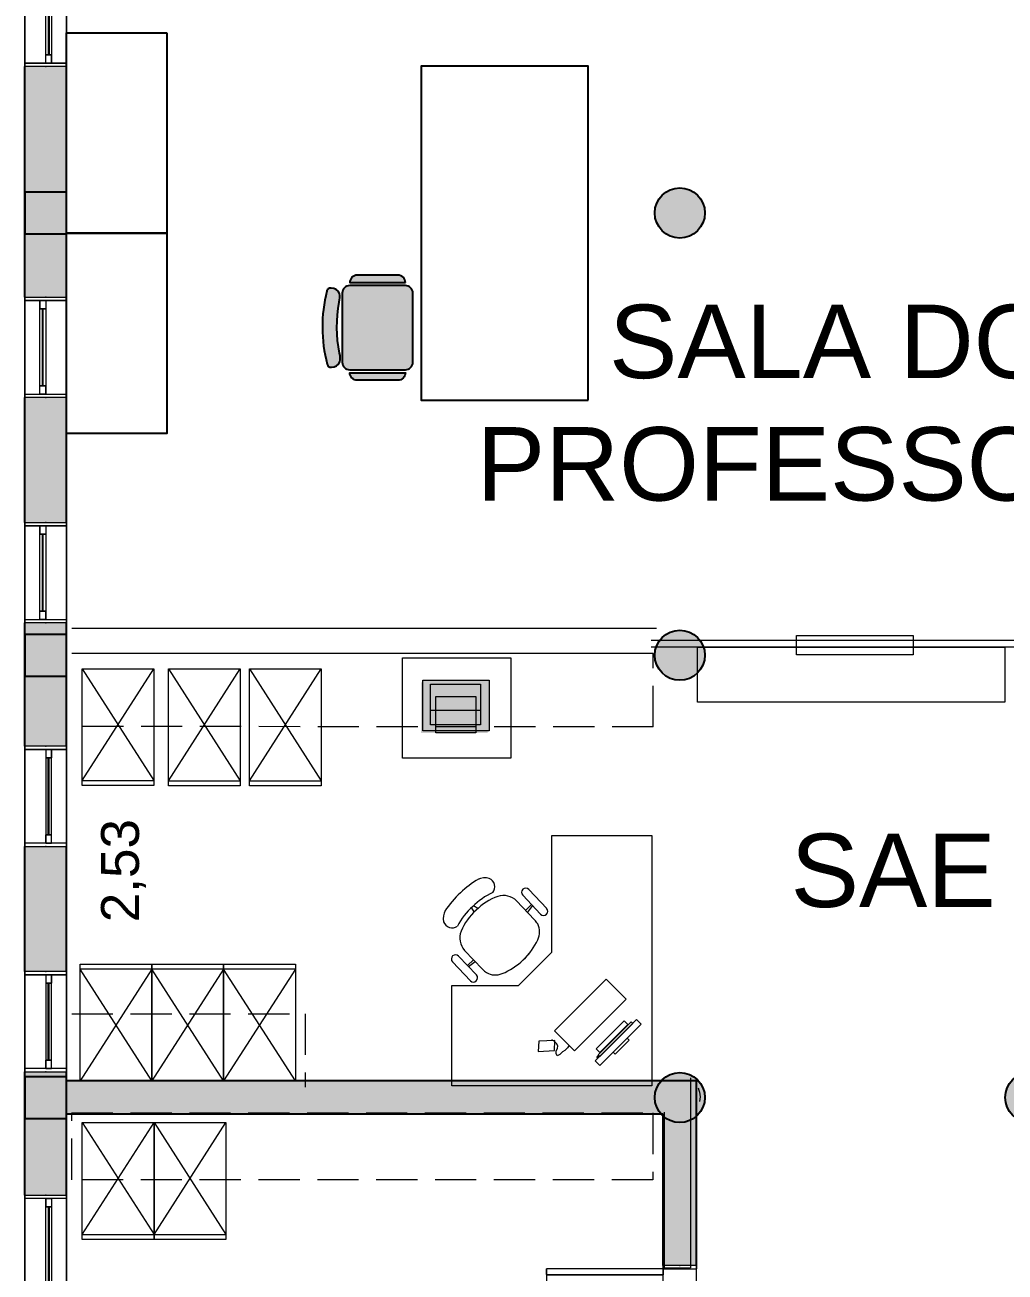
# Model space of a CAD drawing. Header units: metres. Extents: x 512 to 829, y -209 to 245.
# Drawn here: x 650.01 to 655.89, y -100.32 to -92.85 of the extents above; entities that cross this region are included whole.
import ezdxf

# ---------------------------------------------------------------- set-up
doc = ezdxf.new("R2010")
doc.units = ezdxf.units.M
doc.header["$LTSCALE"] = 0.508
doc.set_wipeout_variables(frame=1)
doc.header["$PDSIZE"] = -2
doc.linetypes.add('STYLE_13', pattern=[0.694425, 0.48607, -0.208355])
doc.layers.get('0').update_dxf_attribs({"lineweight": 15})
for name, color, linetype, lineweight in [('ALV', 4, 'Continuous', 15), ('AMB-NOVOS', 10, 'Continuous', 15), ('CARIMBO', 7, 'Continuous', 15), ('CONTORNO', 7, 'Continuous', 15), ('COTAS', 2, 'Continuous', 15), ('MOBILIA', 7, 'Continuous', 5), ('MOBILIARIO', 252, 'Continuous', 18), ('None', 7, 'Continuous', 5), ('NãoImprimir', 7, 'Continuous', 5), ('Peitoris', 2, 'Continuous', 5), ('ROTADEF', 253, 'Continuous', 15), ('Telhado-Princ', 7, 'Continuous', 5), ('Window-Main', 7, 'Continuous', 0)]:
    doc.layers.add(name, color=color, linetype=linetype, lineweight=lineweight)
doc.layers.add('MB-ARQ-MOBILIÁRIO 02', color=2, linetype='Continuous')
doc.layers.add('MB-ARQ-MOBILIÁRIO-CADEIRAS', color=7, linetype='Continuous')
doc.layers.add('MB-ARQ-MOBILIÁRIO-BP BRANCO', color=7, linetype='Continuous', true_color=0xebece5)
doc.layers.add('MB-ARQ-MOBILIÁRIO-CADEIRAS-04', color=7, linetype='Continuous', true_color=0x2c2c2c)
doc.styles.add('Arial', font='arial.ttf')

# ---------------------------------------------------------------- blocks, each defined once
blk = doc.blocks.new('Grupo-5757')
at = {"layer": 'None', "color": 7, "linetype": 'Continuous', "lineweight": 5}
for p, q in [((-0.37, 0.1), (-0.37, -0.1)), ((0.37, 0.1), (0.37, -0.1))]:
    blk.add_line(p, q, dxfattribs=at)
blk = doc.blocks.new('Grupo-5758')
at = {"color": 7, "linetype": 'Continuous', "lineweight": 5}
for points in [[(-0.37, 0.1), (-0.35, 0.1), (-0.35, -0.1), (-0.37, -0.1)], [(0.35, 0.1), (0.37, 0.1), (0.37, -0.1), (0.35, -0.1)]]:
    blk.add_wipeout(points, dxfattribs=at).dxf.layer = 'None'
at = {"layer": 'None', "color": 7, "linetype": 'Continuous', "lineweight": 5}
for points in [[(-0.37, 0.1), (-0.35, 0.1), (-0.35, -0.1), (-0.37, -0.1)], [(0.35, 0.1), (0.37, 0.1), (0.37, -0.1), (0.35, -0.1)]]:
    blk.add_lwpolyline(points, close=True, dxfattribs=at)
blk = doc.blocks.new('Grupo-5759')
at = {"layer": 'None', "color": 7}
blk.add_blockref('Grupo-5757', (0, 0), dxfattribs=at)
blk.add_blockref('Grupo-5758', (0, 0), dxfattribs=at)
at = {"layer": 'None', "color": 7, "linetype": 'Continuous', "lineweight": 5}
for p, q in [((-0.37, 0.1), (-0.35, 0.1)), ((-0.35, 0.1), (-0.35, -0.1)), ((0.37, 0.1), (0.35, 0.1)), ((0.35, 0.1), (0.35, -0.1)), ((-0.37, -0.1), (-0.35, -0.1)), ((0.37, -0.1), (0.35, -0.1))]:
    blk.add_line(p, q, dxfattribs=at)
blk = doc.blocks.new('Grupo-5760')
at = {"layer": 'None', "color": 7, "linetype": 'Continuous', "lineweight": 5}
blk.add_arc((-0.35, 0.1), 0.7, 0, 90, dxfattribs=at)
blk = doc.blocks.new('Grupo-5761')
at = {"color": 7, "linetype": 'Continuous', "lineweight": 5}
blk.add_wipeout([(-0.35, 0.1), (-0.35, 0.8), (-0.315, 0.8), (-0.315, 0.1)], dxfattribs=at).dxf.layer = 'None'
at = {"layer": 'None', "color": 7, "linetype": 'Continuous', "lineweight": 5}
blk.add_lwpolyline([(-0.35, 0.1), (-0.35, 0.8), (-0.315, 0.8), (-0.315, 0.1)], close=True, dxfattribs=at)
blk = doc.blocks.new('Grupo-5762')
at = {"layer": 'None', "color": 7}
blk.add_blockref('Grupo-5761', (0, 0), dxfattribs=at)
at = {"layer": 'None', "color": 7, "linetype": 'Continuous', "lineweight": 5}
for p, q in [((-0.35, 0.1), (-0.35, 0.8)), ((-0.35, 0.8), (-0.315, 0.8)), ((-0.315, 0.1), (-0.315, 0.8)), ((-0.35, 0.1), (-0.315, 0.1))]:
    blk.add_line(p, q, dxfattribs=at)
blk = doc.blocks.new('Grupo-5763')
at = {"layer": 'Peitoris', "color": 7}
blk.add_blockref('Grupo-5762', (0, 0), dxfattribs=at)
blk = doc.blocks.new('Grupo-5764')
at = {"layer": 'None', "color": 7, "linetype": 'Continuous', "lineweight": 5}
for p, q in [((0.37, 0.1), (-0.37, 0.1)), ((0.37, -0.1), (-0.37, -0.1))]:
    blk.add_line(p, q, dxfattribs=at)
blk = doc.blocks.new('Door (2D)-214')
at = {"layer": 'None', "color": 7}
blk.add_blockref('Grupo-5759', (0, 0), dxfattribs=at)
at = {"layer": 'NãoImprimir', "color": 7, "linetype": 'Continuous', "lineweight": 5}
for p in [(-0.37, 0), (0.37, 0)]:
    blk.add_point(p, dxfattribs=at)
at = {"layer": 'Peitoris', "color": 7}
blk.add_blockref('Grupo-5760', (0, 0), dxfattribs=at)
at = {"layer": 'None', "color": 7}
blk.add_blockref('Grupo-5763', (0, 0), dxfattribs=at)
at = {"layer": 'Telhado-Princ', "color": 7}
blk.add_blockref('Grupo-5764', (0, 0), dxfattribs=at)
blk = doc.blocks.new('Grupo-5773')
at = {"layer": 'None', "color": 7, "linetype": 'Continuous', "lineweight": 5}
for points in [[(-0.3, 0.125), (-0.28095, 0.125), (-0.28095, -0.125), (-0.3, -0.125)], [(0.28095, 0.125), (0.3, 0.125), (0.3, -0.125), (0.28095, -0.125)]]:
    blk.add_lwpolyline(points, close=True, dxfattribs=at)
blk = doc.blocks.new('Grupo-5774')
at = {"layer": 'None', "color": 7, "linetype": 'Continuous', "lineweight": 5}
for p, q in [((-0.3, 0.125), (-0.28095, 0.125)), ((-0.28095, 0.125), (-0.28095, -0.125)), ((0.3, 0.125), (0.28095, 0.125)), ((0.28095, 0.125), (0.28095, -0.125)), ((-0.3, -0.125), (-0.28095, -0.125)), ((0.3, -0.125), (0.28095, -0.125))]:
    blk.add_line(p, q, dxfattribs=at)
at = {"layer": 'None', "color": 7}
blk.add_blockref('Grupo-5773', (0, 0), dxfattribs=at)
blk = doc.blocks.new('Grupo-5775')
at = {"layer": 'None', "color": 7, "linetype": 'Continuous', "lineweight": 5}
for p, q in [((-0.28095, 0.034925), (-0.28095, 0)), ((0.28095, 0.034925), (0.28095, 0))]:
    blk.add_line(p, q, dxfattribs=at)
blk = doc.blocks.new('Grupo-5776')
at = {"layer": 'None', "color": 7, "linetype": 'Continuous', "lineweight": 5}
for points in [[(-0.28095, 0.034925), (-0.23015, 0.034925), (-0.23015, 0), (-0.28095, 0)], [(0.23015, 0.034925), (0.28095, 0.034925), (0.28095, 0), (0.23015, 0)]]:
    blk.add_lwpolyline(points, close=True, dxfattribs=at)
blk = doc.blocks.new('Grupo-5777')
at = {"layer": 'None', "color": 7, "linetype": 'Continuous', "lineweight": 5}
for p, q in [((-0.28095, 0.034925), (-0.23015, 0.034925)), ((-0.28095, 0), (-0.23015, 0)), ((-0.23015, 0.034925), (-0.23015, 0)), ((0.28095, 0.034925), (0.23015, 0.034925)), ((0.23015, 0.034925), (0.23015, 0)), ((0.28095, 0), (0.23015, 0))]:
    blk.add_line(p, q, dxfattribs=at)
blk.add_lwpolyline([(-0.23015, 0.034925), (0.23015, 0.034925), (0.23015, 0), (-0.23015, 0)], close=True, dxfattribs=at)
at = {"layer": 'None', "color": 7}
for name in ['Grupo-5775', 'Grupo-5776']:
    blk.add_blockref(name, (0, 0), dxfattribs=at)
blk = doc.blocks.new('Grupo-5779')
at = {"layer": 'None', "color": 7, "linetype": 'Continuous', "lineweight": 25}
for p, q in [((-0.2301, 0.0181), (0.2301, 0.0181)), ((-0.2301, 0.0168), (0.2301, 0.0168))]:
    blk.add_line(p, q, dxfattribs=at)
blk = doc.blocks.new('Grupo-5780')
at = {"layer": 'None', "color": 7, "linetype": 'Continuous', "lineweight": 20}
for p, q in [((0.3, 0.125), (-0.3, 0.125)), ((0.3, -0.125), (-0.3, -0.125))]:
    blk.add_line(p, q, dxfattribs=at)
blk = doc.blocks.new('Window (2D)-472')
at = {"color": 7, "linetype": 'Continuous', "lineweight": 5}
blk.add_wipeout([(-0.3, 0.125), (0.3, 0.125), (0.3, -0.125), (-0.3, -0.125)], dxfattribs=at).dxf.layer = 'None'
at = {"layer": 'None', "color": 7, "linetype": 'Continuous', "lineweight": 5}
for p, q in [((-0.3, 0.125), (0.3, 0.125)), ((-0.3, -0.125), (0.3, -0.125))]:
    blk.add_line(p, q, dxfattribs=at)
at = {"layer": 'NãoImprimir', "linetype": 'Continuous'}
for p in [(-0.3, 0), (0.3, 0)]:
    blk.add_point(p, dxfattribs=at)
at = {"layer": 'None', "color": 7}
blk.add_blockref('Grupo-5774', (0, 0), dxfattribs=at)
at = {"layer": 'Peitoris'}
for name in ['Grupo-5777', 'Grupo-5779']:
    blk.add_blockref(name, (0, 0), dxfattribs=at)
at = {"layer": 'Telhado-Princ'}
blk.add_blockref('Grupo-5780', (0, 0), dxfattribs=at)
blk = doc.blocks.new('Grupo-5797')
at = {"layer": 'None', "color": 7, "linetype": 'Continuous', "lineweight": 5}
for points in [[(-0.3, 0.125), (-0.28095, 0.125), (-0.28095, -0.125), (-0.3, -0.125)], [(0.28095, 0.125), (0.3, 0.125), (0.3, -0.125), (0.28095, -0.125)]]:
    blk.add_lwpolyline(points, close=True, dxfattribs=at)
blk = doc.blocks.new('Grupo-5798')
at = {"layer": 'None', "color": 7, "linetype": 'Continuous', "lineweight": 5}
for p, q in [((-0.3, 0.125), (-0.28095, 0.125)), ((-0.28095, 0.125), (-0.28095, -0.125)), ((0.3, 0.125), (0.28095, 0.125)), ((0.28095, 0.125), (0.28095, -0.125)), ((-0.3, -0.125), (-0.28095, -0.125)), ((0.3, -0.125), (0.28095, -0.125))]:
    blk.add_line(p, q, dxfattribs=at)
at = {"layer": 'None', "color": 7}
blk.add_blockref('Grupo-5797', (0, 0), dxfattribs=at)
blk = doc.blocks.new('Grupo-5799')
at = {"layer": 'None', "color": 7, "linetype": 'Continuous', "lineweight": 5}
for p, q in [((-0.28095, 0.034925), (-0.28095, 0)), ((0.28095, 0.034925), (0.28095, 0))]:
    blk.add_line(p, q, dxfattribs=at)
blk = doc.blocks.new('Grupo-5800')
at = {"layer": 'None', "color": 7, "linetype": 'Continuous', "lineweight": 5}
for points in [[(-0.28095, 0.034925), (-0.23015, 0.034925), (-0.23015, 0), (-0.28095, 0)], [(0.23015, 0.034925), (0.28095, 0.034925), (0.28095, 0), (0.23015, 0)]]:
    blk.add_lwpolyline(points, close=True, dxfattribs=at)
blk = doc.blocks.new('Grupo-5801')
at = {"layer": 'None', "color": 7, "linetype": 'Continuous', "lineweight": 5}
for p, q in [((-0.28095, 0.034925), (-0.23015, 0.034925)), ((-0.28095, 0), (-0.23015, 0)), ((-0.23015, 0.034925), (-0.23015, 0)), ((0.28095, 0.034925), (0.23015, 0.034925)), ((0.23015, 0.034925), (0.23015, 0)), ((0.28095, 0), (0.23015, 0))]:
    blk.add_line(p, q, dxfattribs=at)
blk.add_lwpolyline([(-0.23015, 0.034925), (0.23015, 0.034925), (0.23015, 0), (-0.23015, 0)], close=True, dxfattribs=at)
at = {"layer": 'None', "color": 7}
for name in ['Grupo-5799', 'Grupo-5800']:
    blk.add_blockref(name, (0, 0), dxfattribs=at)
blk = doc.blocks.new('Grupo-5803')
at = {"layer": 'None', "color": 7, "linetype": 'Continuous', "lineweight": 25}
for p, q in [((-0.2301, 0.0181), (0.2301, 0.0181)), ((-0.2301, 0.0168), (0.2301, 0.0168))]:
    blk.add_line(p, q, dxfattribs=at)
blk = doc.blocks.new('Grupo-5804')
at = {"layer": 'None', "color": 7, "linetype": 'Continuous', "lineweight": 20}
for p, q in [((0.3, 0.125), (-0.3, 0.125)), ((0.3, -0.125), (-0.3, -0.125))]:
    blk.add_line(p, q, dxfattribs=at)
blk = doc.blocks.new('Window (2D)-475')
at = {"color": 7, "linetype": 'Continuous', "lineweight": 5}
blk.add_wipeout([(-0.3, 0.125), (0.3, 0.125), (0.3, -0.125), (-0.3, -0.125)], dxfattribs=at).dxf.layer = 'None'
at = {"layer": 'None', "color": 7, "linetype": 'Continuous', "lineweight": 5}
for p, q in [((-0.3, 0.125), (0.3, 0.125)), ((-0.3, -0.125), (0.3, -0.125))]:
    blk.add_line(p, q, dxfattribs=at)
at = {"layer": 'NãoImprimir', "linetype": 'Continuous'}
for p in [(-0.3, 0), (0.3, 0)]:
    blk.add_point(p, dxfattribs=at)
at = {"layer": 'None', "color": 7}
blk.add_blockref('Grupo-5798', (0, 0), dxfattribs=at)
at = {"layer": 'Peitoris'}
for name in ['Grupo-5801', 'Grupo-5803']:
    blk.add_blockref(name, (0, 0), dxfattribs=at)
at = {"layer": 'Telhado-Princ'}
blk.add_blockref('Grupo-5804', (0, 0), dxfattribs=at)
blk = doc.blocks.new('Grupo-5805')
at = {"layer": 'None', "color": 7, "linetype": 'Continuous', "lineweight": 5}
for points in [[(-0.3, 0.125), (-0.28095, 0.125), (-0.28095, -0.125), (-0.3, -0.125)], [(0.28095, 0.125), (0.3, 0.125), (0.3, -0.125), (0.28095, -0.125)]]:
    blk.add_lwpolyline(points, close=True, dxfattribs=at)
blk = doc.blocks.new('Grupo-5806')
at = {"layer": 'None', "color": 7, "linetype": 'Continuous', "lineweight": 5}
for p, q in [((-0.3, 0.125), (-0.28095, 0.125)), ((-0.28095, 0.125), (-0.28095, -0.125)), ((0.3, 0.125), (0.28095, 0.125)), ((0.28095, 0.125), (0.28095, -0.125)), ((-0.3, -0.125), (-0.28095, -0.125)), ((0.3, -0.125), (0.28095, -0.125))]:
    blk.add_line(p, q, dxfattribs=at)
at = {"layer": 'None', "color": 7}
blk.add_blockref('Grupo-5805', (0, 0), dxfattribs=at)
blk = doc.blocks.new('Grupo-5807')
at = {"layer": 'None', "color": 7, "linetype": 'Continuous', "lineweight": 5}
for p, q in [((-0.28095, 0.034925), (-0.28095, 0)), ((0.28095, 0.034925), (0.28095, 0))]:
    blk.add_line(p, q, dxfattribs=at)
blk = doc.blocks.new('Grupo-5808')
at = {"layer": 'None', "color": 7, "linetype": 'Continuous', "lineweight": 5}
for points in [[(-0.28095, 0.034925), (-0.23015, 0.034925), (-0.23015, 0), (-0.28095, 0)], [(0.23015, 0.034925), (0.28095, 0.034925), (0.28095, 0), (0.23015, 0)]]:
    blk.add_lwpolyline(points, close=True, dxfattribs=at)
blk = doc.blocks.new('Grupo-5809')
at = {"layer": 'None', "color": 7, "linetype": 'Continuous', "lineweight": 5}
for p, q in [((-0.28095, 0.034925), (-0.23015, 0.034925)), ((-0.28095, 0), (-0.23015, 0)), ((-0.23015, 0.034925), (-0.23015, 0)), ((0.28095, 0.034925), (0.23015, 0.034925)), ((0.23015, 0.034925), (0.23015, 0)), ((0.28095, 0), (0.23015, 0))]:
    blk.add_line(p, q, dxfattribs=at)
blk.add_lwpolyline([(-0.23015, 0.034925), (0.23015, 0.034925), (0.23015, 0), (-0.23015, 0)], close=True, dxfattribs=at)
at = {"layer": 'None', "color": 7}
for name in ['Grupo-5807', 'Grupo-5808']:
    blk.add_blockref(name, (0, 0), dxfattribs=at)
blk = doc.blocks.new('Grupo-5811')
at = {"layer": 'None', "color": 7, "linetype": 'Continuous', "lineweight": 25}
for p, q in [((-0.2301, 0.0181), (0.2301, 0.0181)), ((-0.2301, 0.0168), (0.2301, 0.0168))]:
    blk.add_line(p, q, dxfattribs=at)
blk = doc.blocks.new('Grupo-5812')
at = {"layer": 'None', "color": 7, "linetype": 'Continuous', "lineweight": 20}
for p, q in [((0.3, 0.125), (-0.3, 0.125)), ((0.3, -0.125), (-0.3, -0.125))]:
    blk.add_line(p, q, dxfattribs=at)
blk = doc.blocks.new('Window (2D)-476')
at = {"color": 7, "linetype": 'Continuous', "lineweight": 5}
blk.add_wipeout([(-0.3, 0.125), (0.3, 0.125), (0.3, -0.125), (-0.3, -0.125)], dxfattribs=at).dxf.layer = 'None'
at = {"layer": 'None', "color": 7, "linetype": 'Continuous', "lineweight": 5}
for p, q in [((-0.3, 0.125), (0.3, 0.125)), ((-0.3, -0.125), (0.3, -0.125))]:
    blk.add_line(p, q, dxfattribs=at)
at = {"layer": 'NãoImprimir', "linetype": 'Continuous'}
for p in [(-0.3, 0), (0.3, 0)]:
    blk.add_point(p, dxfattribs=at)
at = {"layer": 'None', "color": 7}
blk.add_blockref('Grupo-5806', (0, 0), dxfattribs=at)
at = {"layer": 'Peitoris'}
for name in ['Grupo-5809', 'Grupo-5811']:
    blk.add_blockref(name, (0, 0), dxfattribs=at)
at = {"layer": 'Telhado-Princ'}
blk.add_blockref('Grupo-5812', (0, 0), dxfattribs=at)
blk = doc.blocks.new('Grupo-5813')
at = {"layer": 'None', "color": 7, "linetype": 'Continuous', "lineweight": 5}
for points in [[(-0.3, 0.125), (-0.28095, 0.125), (-0.28095, -0.125), (-0.3, -0.125)], [(0.28095, 0.125), (0.3, 0.125), (0.3, -0.125), (0.28095, -0.125)]]:
    blk.add_lwpolyline(points, close=True, dxfattribs=at)
blk = doc.blocks.new('Grupo-5814')
at = {"layer": 'None', "color": 7, "linetype": 'Continuous', "lineweight": 5}
for p, q in [((-0.3, 0.125), (-0.28095, 0.125)), ((-0.28095, 0.125), (-0.28095, -0.125)), ((0.3, 0.125), (0.28095, 0.125)), ((0.28095, 0.125), (0.28095, -0.125)), ((-0.3, -0.125), (-0.28095, -0.125)), ((0.3, -0.125), (0.28095, -0.125))]:
    blk.add_line(p, q, dxfattribs=at)
at = {"layer": 'None', "color": 7}
blk.add_blockref('Grupo-5813', (0, 0), dxfattribs=at)
blk = doc.blocks.new('Grupo-5815')
at = {"layer": 'None', "color": 7, "linetype": 'Continuous', "lineweight": 5}
for p, q in [((-0.28095, 0.034925), (-0.28095, 0)), ((0.28095, 0.034925), (0.28095, 0))]:
    blk.add_line(p, q, dxfattribs=at)
blk = doc.blocks.new('Grupo-5816')
at = {"layer": 'None', "color": 7, "linetype": 'Continuous', "lineweight": 5}
for points in [[(-0.28095, 0.034925), (-0.23015, 0.034925), (-0.23015, 0), (-0.28095, 0)], [(0.23015, 0.034925), (0.28095, 0.034925), (0.28095, 0), (0.23015, 0)]]:
    blk.add_lwpolyline(points, close=True, dxfattribs=at)
blk = doc.blocks.new('Grupo-5817')
at = {"layer": 'None', "color": 7, "linetype": 'Continuous', "lineweight": 5}
for p, q in [((-0.28095, 0.034925), (-0.23015, 0.034925)), ((-0.28095, 0), (-0.23015, 0)), ((-0.23015, 0.034925), (-0.23015, 0)), ((0.28095, 0.034925), (0.23015, 0.034925)), ((0.23015, 0.034925), (0.23015, 0)), ((0.28095, 0), (0.23015, 0))]:
    blk.add_line(p, q, dxfattribs=at)
blk.add_lwpolyline([(-0.23015, 0.034925), (0.23015, 0.034925), (0.23015, 0), (-0.23015, 0)], close=True, dxfattribs=at)
at = {"layer": 'None', "color": 7}
for name in ['Grupo-5815', 'Grupo-5816']:
    blk.add_blockref(name, (0, 0), dxfattribs=at)
blk = doc.blocks.new('Grupo-5819')
at = {"layer": 'None', "color": 7, "linetype": 'Continuous', "lineweight": 25}
for p, q in [((-0.2301, 0.0181), (0.2301, 0.0181)), ((-0.2301, 0.0168), (0.2301, 0.0168))]:
    blk.add_line(p, q, dxfattribs=at)
blk = doc.blocks.new('Grupo-5820')
at = {"layer": 'None', "color": 7, "linetype": 'Continuous', "lineweight": 20}
for p, q in [((0.3, 0.125), (-0.3, 0.125)), ((0.3, -0.125), (-0.3, -0.125))]:
    blk.add_line(p, q, dxfattribs=at)
blk = doc.blocks.new('Window (2D)-477')
at = {"color": 7, "linetype": 'Continuous', "lineweight": 5}
blk.add_wipeout([(-0.3, 0.125), (0.3, 0.125), (0.3, -0.125), (-0.3, -0.125)], dxfattribs=at).dxf.layer = 'None'
at = {"layer": 'None', "color": 7, "linetype": 'Continuous', "lineweight": 5}
for p, q in [((-0.3, 0.125), (0.3, 0.125)), ((-0.3, -0.125), (0.3, -0.125))]:
    blk.add_line(p, q, dxfattribs=at)
at = {"layer": 'NãoImprimir', "linetype": 'Continuous'}
for p in [(-0.3, 0), (0.3, 0)]:
    blk.add_point(p, dxfattribs=at)
at = {"layer": 'None', "color": 7}
blk.add_blockref('Grupo-5814', (0, 0), dxfattribs=at)
at = {"layer": 'Peitoris'}
for name in ['Grupo-5817', 'Grupo-5819']:
    blk.add_blockref(name, (0, 0), dxfattribs=at)
at = {"layer": 'Telhado-Princ'}
blk.add_blockref('Grupo-5820', (0, 0), dxfattribs=at)
blk = doc.blocks.new('Grupo-5821')
at = {"layer": 'None', "color": 7, "linetype": 'Continuous', "lineweight": 5}
for points in [[(-0.3, 0.125), (-0.28095, 0.125), (-0.28095, -0.125), (-0.3, -0.125)], [(0.28095, 0.125), (0.3, 0.125), (0.3, -0.125), (0.28095, -0.125)]]:
    blk.add_lwpolyline(points, close=True, dxfattribs=at)
blk = doc.blocks.new('Grupo-5822')
at = {"layer": 'None', "color": 7, "linetype": 'Continuous', "lineweight": 5}
for p, q in [((-0.3, 0.125), (-0.28095, 0.125)), ((-0.28095, 0.125), (-0.28095, -0.125)), ((0.3, 0.125), (0.28095, 0.125)), ((0.28095, 0.125), (0.28095, -0.125)), ((-0.3, -0.125), (-0.28095, -0.125)), ((0.3, -0.125), (0.28095, -0.125))]:
    blk.add_line(p, q, dxfattribs=at)
at = {"layer": 'None', "color": 7}
blk.add_blockref('Grupo-5821', (0, 0), dxfattribs=at)
blk = doc.blocks.new('Grupo-5823')
at = {"layer": 'None', "color": 7, "linetype": 'Continuous', "lineweight": 5}
for p, q in [((-0.28095, 0.034925), (-0.28095, 0)), ((0.28095, 0.034925), (0.28095, 0))]:
    blk.add_line(p, q, dxfattribs=at)
blk = doc.blocks.new('Grupo-5824')
at = {"layer": 'None', "color": 7, "linetype": 'Continuous', "lineweight": 5}
for points in [[(-0.28095, 0.034925), (-0.23015, 0.034925), (-0.23015, 0), (-0.28095, 0)], [(0.23015, 0.034925), (0.28095, 0.034925), (0.28095, 0), (0.23015, 0)]]:
    blk.add_lwpolyline(points, close=True, dxfattribs=at)
blk = doc.blocks.new('Grupo-5825')
at = {"layer": 'None', "color": 7, "linetype": 'Continuous', "lineweight": 5}
for p, q in [((-0.28095, 0.034925), (-0.23015, 0.034925)), ((-0.28095, 0), (-0.23015, 0)), ((-0.23015, 0.034925), (-0.23015, 0)), ((0.28095, 0.034925), (0.23015, 0.034925)), ((0.23015, 0.034925), (0.23015, 0)), ((0.28095, 0), (0.23015, 0))]:
    blk.add_line(p, q, dxfattribs=at)
blk.add_lwpolyline([(-0.23015, 0.034925), (0.23015, 0.034925), (0.23015, 0), (-0.23015, 0)], close=True, dxfattribs=at)
at = {"layer": 'None', "color": 7}
for name in ['Grupo-5823', 'Grupo-5824']:
    blk.add_blockref(name, (0, 0), dxfattribs=at)
blk = doc.blocks.new('Grupo-5827')
at = {"layer": 'None', "color": 7, "linetype": 'Continuous', "lineweight": 25}
for p, q in [((-0.2301, 0.0181), (0.2301, 0.0181)), ((-0.2301, 0.0168), (0.2301, 0.0168))]:
    blk.add_line(p, q, dxfattribs=at)
blk = doc.blocks.new('Grupo-5828')
at = {"layer": 'None', "color": 7, "linetype": 'Continuous', "lineweight": 20}
for p, q in [((0.3, 0.125), (-0.3, 0.125)), ((0.3, -0.125), (-0.3, -0.125))]:
    blk.add_line(p, q, dxfattribs=at)
blk = doc.blocks.new('Window (2D)-478')
at = {"color": 7, "linetype": 'Continuous', "lineweight": 5}
blk.add_wipeout([(-0.3, 0.125), (0.3, 0.125), (0.3, -0.125), (-0.3, -0.125)], dxfattribs=at).dxf.layer = 'None'
at = {"layer": 'None', "color": 7, "linetype": 'Continuous', "lineweight": 5}
for p, q in [((-0.3, 0.125), (0.3, 0.125)), ((-0.3, -0.125), (0.3, -0.125))]:
    blk.add_line(p, q, dxfattribs=at)
at = {"layer": 'NãoImprimir', "linetype": 'Continuous'}
for p in [(-0.3, 0), (0.3, 0)]:
    blk.add_point(p, dxfattribs=at)
at = {"layer": 'None', "color": 7}
blk.add_blockref('Grupo-5822', (0, 0), dxfattribs=at)
at = {"layer": 'Peitoris'}
for name in ['Grupo-5825', 'Grupo-5827']:
    blk.add_blockref(name, (0, 0), dxfattribs=at)
at = {"layer": 'Telhado-Princ'}
blk.add_blockref('Grupo-5828', (0, 0), dxfattribs=at)
blk = doc.blocks.new('Grupo-5829')
at = {"layer": 'None', "color": 7, "linetype": 'Continuous', "lineweight": 5}
for points in [[(-0.6, 0.125), (-0.58095, 0.125), (-0.58095, -0.125), (-0.6, -0.125)], [(0.58095, 0.125), (0.6, 0.125), (0.6, -0.125), (0.58095, -0.125)]]:
    blk.add_lwpolyline(points, close=True, dxfattribs=at)
blk = doc.blocks.new('Grupo-5830')
at = {"layer": 'None', "color": 7, "linetype": 'Continuous', "lineweight": 5}
for p, q in [((-0.6, 0.125), (-0.58095, 0.125)), ((-0.58095, 0.125), (-0.58095, -0.125)), ((0.6, 0.125), (0.58095, 0.125)), ((0.58095, 0.125), (0.58095, -0.125)), ((-0.6, -0.125), (-0.58095, -0.125)), ((0.6, -0.125), (0.58095, -0.125))]:
    blk.add_line(p, q, dxfattribs=at)
at = {"layer": 'None', "color": 7}
blk.add_blockref('Grupo-5829', (0, 0), dxfattribs=at)
blk = doc.blocks.new('Grupo-5831')
at = {"layer": 'None', "color": 7, "linetype": 'Continuous', "lineweight": 5}
for p, q in [((-0.58095, 0.034925), (-0.58095, 0)), ((0.58095, 0.034925), (0.58095, 0))]:
    blk.add_line(p, q, dxfattribs=at)
blk = doc.blocks.new('Grupo-5832')
at = {"layer": 'None', "color": 7, "linetype": 'Continuous', "lineweight": 5}
for points in [[(-0.58095, 0.034925), (-0.53015, 0.034925), (-0.53015, 0), (-0.58095, 0)], [(0.53015, 0.034925), (0.58095, 0.034925), (0.58095, 0), (0.53015, 0)]]:
    blk.add_lwpolyline(points, close=True, dxfattribs=at)
blk = doc.blocks.new('Grupo-5833')
at = {"layer": 'None', "color": 7, "linetype": 'Continuous', "lineweight": 5}
for p, q in [((-0.58095, 0.034925), (-0.53015, 0.034925)), ((-0.58095, 0), (-0.53015, 0)), ((-0.53015, 0.034925), (-0.53015, 0)), ((0.58095, 0.034925), (0.53015, 0.034925)), ((0.53015, 0.034925), (0.53015, 0)), ((0.58095, 0), (0.53015, 0))]:
    blk.add_line(p, q, dxfattribs=at)
blk.add_lwpolyline([(-0.53015, 0.034925), (0.53015, 0.034925), (0.53015, 0), (-0.53015, 0)], close=True, dxfattribs=at)
at = {"layer": 'None', "color": 7}
for name in ['Grupo-5831', 'Grupo-5832']:
    blk.add_blockref(name, (0, 0), dxfattribs=at)
blk = doc.blocks.new('Grupo-5835')
at = {"layer": 'None', "color": 7, "linetype": 'Continuous', "lineweight": 25}
for p, q in [((-0.5302, 0.0181), (0.5302, 0.0181)), ((-0.5302, 0.0168), (0.5302, 0.0168))]:
    blk.add_line(p, q, dxfattribs=at)
blk = doc.blocks.new('Grupo-5836')
at = {"layer": 'None', "color": 7, "linetype": 'Continuous', "lineweight": 20}
for p, q in [((0.6, 0.125), (-0.6, 0.125)), ((0.6, -0.125), (-0.6, -0.125))]:
    blk.add_line(p, q, dxfattribs=at)
blk = doc.blocks.new('Window (2D)-479')
at = {"color": 7, "linetype": 'Continuous', "lineweight": 5}
blk.add_wipeout([(-0.6, 0.125), (0.6, 0.125), (0.6, -0.125), (-0.6, -0.125)], dxfattribs=at).dxf.layer = 'None'
at = {"layer": 'None', "color": 7, "linetype": 'Continuous', "lineweight": 5}
for p, q in [((-0.6, 0.125), (0.6, 0.125)), ((-0.6, -0.125), (0.6, -0.125))]:
    blk.add_line(p, q, dxfattribs=at)
at = {"layer": 'NãoImprimir', "linetype": 'Continuous'}
for p in [(-0.6, 0), (0.6, 0)]:
    blk.add_point(p, dxfattribs=at)
at = {"layer": 'None', "color": 7}
blk.add_blockref('Grupo-5830', (0, 0), dxfattribs=at)
at = {"layer": 'Peitoris'}
for name in ['Grupo-5833', 'Grupo-5835']:
    blk.add_blockref(name, (0, 0), dxfattribs=at)
at = {"layer": 'Telhado-Princ'}
blk.add_blockref('Grupo-5836', (0, 0), dxfattribs=at)
blk = doc.blocks.new('cad fixa braço gerente')
h = blk.add_hatch(color=252)
h.dxf.hatch_style = 1
h.paths.add_polyline_path([(0.27, 0.045, 0.414214), (0.315, 0.09), (0.315, 0.333, 0.414214), (0.27, 0.378)])
h.paths.add_polyline_path([(0.1782, 0.4373, 0.073095), (0.2048, 0.4398, 0.356595), (0.2361, 0.4906, 0.367725), (0.2218, 0.5151, 0.128532), (-0.2218, 0.5128, 0.365705), (-0.236, 0.4883, 0.356595), (-0.2048, 0.4375, 0.082105), (-0.175, 0.435, -0.105533)])
h.paths.add_polyline_path([(-0.27, 0.378, 0.414214), (-0.315, 0.333), (-0.315, 0.09, 0.414214), (-0.27, 0.045)])
h = blk.add_hatch(color=0)
h.dxf.hatch_style = 1
h.paths.add_polyline_path([(0.252, 0.378, 0.414214), (0.207, 0.423), (-0.207, 0.423, 0.414214), (-0.252, 0.378), (-0.252, 0.045, 0.414214), (-0.207, 0), (0.207, 0, 0.414214), (0.252, 0.045)])
at = {"layer": 'MB-ARQ-MOBILIÁRIO-CADEIRAS'}
for points in [[(0.218, 0.516, 0.126351), (-0.2183, 0.5137, 0.413224), (-0.236, 0.4883, 0.356595), (-0.2048, 0.4375, 0.143766), (-0.1531, 0.4396, -0.091252), (0.1531, 0.4421, 0.143766), (0.2048, 0.4398, 0.356595), (0.2361, 0.4906, 0.419409)], [(-0.27, 0.045), (-0.27, 0.045, -0.414214), (-0.315, 0.09), (-0.315, 0.333, -0.414214), (-0.27, 0.378), (-0.27, 0.378)], [(-0.207, 0), (0.207, 0, 0.414214), (0.252, 0.045), (0.252, 0.378, 0.414214), (0.207, 0.423), (-0.207, 0.423, 0.414214), (-0.252, 0.378), (-0.252, 0.045, 0.414214)], [(0.27, 0.045), (0.27, 0.045, 0.414214), (0.315, 0.09), (0.315, 0.333, 0.414214), (0.27, 0.378), (0.27, 0.378)]]:
    blk.add_lwpolyline(points, format="xyb", close=True, dxfattribs=at)
blk = doc.blocks.new('MESÃO VICE CEO1')
at = {"layer": 'MB-ARQ-MOBILIÁRIO 02'}
blk.add_lwpolyline([(0, 0.6), (1.2, 0.6), (1.2, 0), (0, 0)], close=True, dxfattribs=at)
blk = doc.blocks.new('Grupo-6072')
at = {"layer": 'None', "linetype": 'Continuous', "lineweight": 0}
for points in [[(-65.1751, -0.5131), (-65.1751, -0.7631), (-64.9251, -0.7631), (-64.9251, -0.5131)], [(-55.4751, -0.5131), (-55.4751, -0.7631), (-55.2251, -0.7631), (-55.2251, -0.5131)]]:
    blk.add_hatch(color=255, dxfattribs=at).paths.add_polyline_path(points)
h = blk.add_hatch(color=255, dxfattribs=at)
edge = h.paths.add_edge_path()
edge.add_arc((-61.2501, -0.6381), 0.15, 0, 360, ccw=False)
h = blk.add_hatch(color=255, dxfattribs=at)
edge = h.paths.add_edge_path()
edge.add_arc((-59.1501, -0.6381), 0.15, 0, 360, ccw=False)
at = {"layer": 'None', "color": 7, "linetype": 'Continuous', "lineweight": 25}
for points in [[(-65.1751, -0.5131), (-65.1751, -0.7631), (-64.9251, -0.7631), (-64.9251, -0.5131)], [(-55.4751, -0.5131), (-55.4751, -0.7631), (-55.2251, -0.7631), (-55.2251, -0.5131)]]:
    blk.add_lwpolyline(points, close=True, dxfattribs=at)
for centre in [(-61.2501, -0.6381), (-59.1501, -0.6381)]:
    blk.add_circle(centre, 0.15, dxfattribs=at)

msp = doc.modelspace()

# ---------------------------------------------------------------- hatches: boundary and pattern name
at = {"layer": 'None', "linetype": 'Continuous', "lineweight": 0}
h = msp.add_hatch(color=255, dxfattribs=at)
edge = h.paths.add_edge_path()
edge.add_arc((653.9373, -93.975), 0.15, 0, 360, ccw=False)
for color, points in [(255, [(650.0123, -93.85), (650.0123, -94.1), (650.2623, -94.1), (650.2623, -93.85)]), (255, [(650.0123, -96.5), (650.0123, -96.75), (650.2623, -96.75), (650.2623, -96.5)]), (254, [(652.7949, -97.0784), (652.3962, -97.0784), (652.3962, -96.7739), (652.7949, -96.7739)]), (8, [(652.7428, -97.0418), (652.4439, -97.0418), (652.4439, -96.7983), (652.7428, -96.7983)]), (254, [(652.7428, -96.9565), (652.4439, -96.9565), (652.4439, -96.7983), (652.7428, -96.7983)])]:
    msp.add_hatch(color=color, dxfattribs=at).paths.add_polyline_path(points)
h = msp.add_hatch(color=255, dxfattribs=at)
edge = h.paths.add_edge_path()
edge.add_arc((653.9373, -96.625), 0.15, 0, 360, ccw=False)

# ---------------------------------------------------------------- linework, layer by layer
at = {"layer": 'CARIMBO', "color": 7, "linetype": 'STYLE_13', "lineweight": 5}
for p, q in [((653.7778, -97.0544), (653.7781, -96.6144)), ((653.7778, -97.0544), (650.2928, -97.0518)), ((651.6928, -98.7729), (651.6928, -99.2129))]:
    msp.add_line(p, q, dxfattribs=at)
at = {"layer": 'CONTORNO', "color": 7, "linetype": 'Continuous', "lineweight": 5}
for p, q in [((654.6358, -96.6217), (654.6358, -96.5067)), ((654.6358, -96.5067), (655.3358, -96.5067)), ((655.3358, -96.5067), (655.3358, -96.6217)), ((654.0431, -96.9067), (654.0431, -96.5763)), ((654.0431, -96.5763), (655.8858, -96.5763)), ((655.8858, -96.5763), (655.8858, -96.9067)), ((653.7781, -96.6144), (650.2928, -96.6144)), ((652.2744, -97.2406), (652.2744, -96.6406)), ((652.2744, -96.6406), (652.9244, -96.6406)), ((652.9244, -96.6406), (652.9244, -97.2406)), ((655.3358, -96.6217), (654.6358, -96.6217)), ((650.3547, -97.4061), (650.3547, -96.7061)), ((650.3547, -96.7061), (650.7847, -96.7061)), ((650.3547, -97.3761), (650.7847, -96.7061)), ((650.3547, -96.7061), (650.7847, -97.3761)), ((650.7847, -96.7061), (650.7847, -97.4061)), ((650.8725, -97.4067), (650.8725, -96.7067)), ((650.8725, -96.7067), (651.3025, -96.7067)), ((650.8725, -97.3767), (651.3025, -96.7067)), ((650.8725, -96.7067), (651.3025, -97.3767)), ((651.3025, -96.7067), (651.3025, -97.4067)), ((651.3586, -97.4067), (651.3586, -96.7067)), ((651.3586, -96.7067), (651.7886, -96.7067)), ((651.3586, -97.3767), (651.7886, -96.7067)), ((651.3586, -96.7067), (651.7886, -97.3767)), ((651.7886, -96.7067), (651.7886, -97.4067)), ((655.8858, -96.9067), (654.0431, -96.9067)), ((652.9244, -97.2406), (652.2744, -97.2406)), ((650.3547, -97.4061), (650.3547, -97.3761)), ((650.3547, -97.3761), (650.7847, -97.3761)), ((650.7847, -97.4061), (650.3547, -97.4061)), ((650.7847, -97.4061), (650.3547, -97.4061)), ((650.7847, -97.3761), (650.7847, -97.4061)), ((650.8725, -97.4067), (650.8725, -97.3767)), ((650.8725, -97.3767), (651.3025, -97.3767)), ((651.3025, -97.4067), (650.8725, -97.4067)), ((651.3025, -97.4067), (650.8725, -97.4067)), ((651.3025, -97.3767), (651.3025, -97.4067)), ((651.3586, -97.4067), (651.3586, -97.3767)), ((651.3586, -97.3767), (651.7886, -97.3767)), ((651.7886, -97.4067), (651.3586, -97.4067)), ((651.7886, -97.4067), (651.3586, -97.4067)), ((651.7886, -97.3767), (651.7886, -97.4067)), ((650.3431, -99.1754), (650.3431, -98.4754)), ((650.3431, -98.4754), (650.7731, -98.4754)), ((650.3431, -98.5054), (650.3431, -98.4754)), ((650.3431, -98.4754), (650.7731, -98.4754)), ((650.7731, -99.1754), (650.7731, -98.4754)), ((650.7731, -98.4754), (651.2031, -98.4754)), ((650.7731, -98.5054), (650.7731, -98.4754)), ((650.7731, -98.4754), (651.2031, -98.4754)), ((650.7731, -98.4754), (650.7731, -99.1754)), ((650.7731, -98.4754), (650.7731, -98.5054)), ((651.2031, -99.1754), (651.2031, -98.4754)), ((651.2031, -98.4754), (651.6331, -98.4754)), ((651.2031, -98.5054), (651.2031, -98.4754)), ((651.2031, -98.4754), (651.6331, -98.4754)), ((651.2031, -98.4754), (651.2031, -99.1754)), ((651.2031, -98.4754), (651.2031, -98.5054)), ((651.6331, -98.4754), (651.6331, -99.1754)), ((651.6331, -98.4754), (651.6331, -98.5054)), ((650.7731, -98.5054), (650.3431, -98.5054)), ((650.7731, -98.5054), (650.3431, -99.1754)), ((650.7731, -99.1754), (650.3431, -98.5054)), ((651.2031, -98.5054), (650.7731, -98.5054)), ((651.2031, -98.5054), (650.7731, -99.1754)), ((651.2031, -99.1754), (650.7731, -98.5054)), ((651.6331, -98.5054), (651.2031, -98.5054)), ((651.6331, -98.5054), (651.2031, -99.1754)), ((651.6331, -99.1754), (651.2031, -98.5054)), ((650.7731, -99.1754), (650.3431, -99.1754)), ((651.2031, -99.1754), (650.7731, -99.1754)), ((651.6331, -99.1754), (651.2031, -99.1754)), ((650.356, -100.1248), (650.356, -99.4248)), ((650.356, -99.4248), (650.786, -99.4248)), ((650.356, -100.0948), (650.786, -99.4248)), ((650.356, -99.4248), (650.786, -100.0948)), ((650.786, -99.4248), (650.786, -100.1248)), ((650.786, -100.1248), (650.786, -99.4248)), ((650.786, -99.4248), (651.216, -99.4248)), ((650.786, -100.0948), (651.216, -99.4248)), ((650.786, -99.4248), (651.216, -100.0948)), ((651.216, -99.4248), (651.216, -100.1248)), ((650.356, -100.1248), (650.356, -100.0948)), ((650.356, -100.0948), (650.786, -100.0948)), ((650.786, -100.0948), (650.786, -100.1248)), ((650.786, -100.1248), (650.786, -100.0948)), ((650.786, -100.0948), (651.216, -100.0948)), ((651.216, -100.0948), (651.216, -100.1248)), ((650.786, -100.1248), (650.356, -100.1248)), ((650.786, -100.1248), (650.356, -100.1248)), ((651.216, -100.1248), (650.786, -100.1248)), ((651.216, -100.1248), (650.786, -100.1248))]:
    msp.add_line(p, q, dxfattribs=at)
at = {"layer": 'CONTORNO', "color": 7, "linetype": 'STYLE_13', "lineweight": 5}
for p, q in [((650.2928, -99.7673), (650.2928, -99.3673)), ((650.2928, -99.3673), (653.7758, -99.3673)), ((653.7758, -99.3673), (653.7758, -99.7673)), ((653.7758, -99.7673), (650.2928, -99.7673))]:
    msp.add_line(p, q, dxfattribs=at)
at = {"layer": 'MB-ARQ-MOBILIÁRIO 02'}
msp.add_lwpolyline([(653.3873, -95.0958), (653.3873, -93.0958), (652.3873, -93.0958), (652.3873, -95.0958)], close=True, dxfattribs=at)
at = {"layer": 'MOBILIA', "color": 7, "linetype": 'Continuous', "lineweight": 5}
for p, q in [((653.1702, -97.7039), (653.7702, -97.7039)), ((653.1702, -98.4039), (653.1702, -97.7039)), ((653.7702, -97.7039), (653.7702, -99.2039)), ((652.9702, -98.6039), (653.1702, -98.4039)), ((652.5702, -99.2039), (652.5702, -98.6039)), ((652.5702, -98.6039), (652.9702, -98.6039)), ((653.7702, -99.2039), (652.5702, -99.2039))]:
    msp.add_line(p, q, dxfattribs=at)
at = {"layer": 'MOBILIARIO', "color": 7, "lineweight": 0}
for p, q in [((653.0319, -98.0281), (653.1393, -98.1412)), ((652.9593, -98.0969), (653.0667, -98.2101)), ((652.9956, -98.0625), (653.103, -98.1757)), ((652.7051, -98.1628), (652.689, -98.1367)), ((652.7268, -98.1422), (652.6999, -98.1265)), ((653.0493, -98.1191), (653.013, -98.1535)), ((653.0545, -98.1245), (653.0234, -98.1644)), ((652.6474, -98.3929), (652.7548, -98.5061)), ((652.5749, -98.4617), (652.6823, -98.5749)), ((652.6112, -98.4273), (652.7185, -98.5405)), ((652.6648, -98.4839), (652.7011, -98.4495)), ((652.67, -98.4893), (652.7114, -98.4604))]:
    msp.add_line(p, q, dxfattribs=at)
for centre, radius, start, end in [((652.9817, -98.4099), 0.5095, 119.56548, 134.72938), ((652.7681, -98.05), 0.0912, 72.88239, 116.63602), ((652.7753, -98.0124), 0.0532, 320.82739, 68.36526), ((653.0137, -98.0453), 0.025, 43.49884, 223.49884), ((652.9712, -98.4409), 0.5249, 131.53344, 147.31243), ((652.9903, -98.4228), 0.4149, 114.7485, 135.46424), ((652.9593, -98.3913), 0.3407, 109.38847, 135.57177), ((652.8809, -98.1749), 0.1106, 44.84425, 108.30439), ((652.6147, -98.2008), 0.0954, 150.88093, 192.2809), ((652.9712, -98.4409), 0.4149, 131.53344, 152.24918), ((652.9414, -98.4083), 0.3407, 131.42592, 157.60922), ((653.1211, -98.1585), 0.025, 223.49884, 43.49884), ((652.5725, -98.2042), 0.0537, 198.37682, 305.91184), ((652.9499, -98.3178), 0.1589, 31.42379, 42.6907), ((652.9892, -98.2831), 0.1077, 334.74045, 26.56316), ((652.7294, -98.3187), 0.1106, 158.6933, 222.15344), ((652.7307, -98.1621), 0.3931, 312.87613, 334.86795), ((652.593, -98.4445), 0.025, 43.49884, 223.49884), ((652.7245, -98.168), 0.3931, 292.12974, 314.12155), ((652.7307, -98.1621), 0.3931, 312.87613, 321.74065), ((652.7004, -98.5577), 0.025, 223.49884, 43.49884), ((652.8685, -98.3951), 0.1589, 224.30699, 235.5739), ((652.8318, -98.4325), 0.1077, 240.43452, 292.25724)]:
    msp.add_arc(centre, radius, start, end, dxfattribs=at)
at = {"layer": 'None', "color": 7, "linetype": 'Continuous', "lineweight": 25}
for p, q in [((650.0123, -94.48), (650.0123, -93.0968)), ((650.2623, -94.48), (650.2623, -93.0968)), ((650.0123, -95.83), (650.0123, -95.08)), ((650.2623, -95.83), (650.2623, -95.08)), ((650.0123, -97.17), (650.0123, -96.43)), ((650.2623, -97.17), (650.2623, -96.43)), ((650.0123, -98.52), (650.0123, -97.77)), ((650.2623, -98.52), (650.2623, -97.77)), ((650.0123, -99.86), (650.0123, -99.12)), ((650.2623, -99.86), (650.2623, -99.12)), ((654.0373, -99.175), (650.2623, -99.175)), ((654.0373, -100.2812), (654.0373, -99.175)), ((653.8373, -99.375), (650.2623, -99.375)), ((653.8373, -100.2812), (653.8373, -99.375))]:
    msp.add_line(p, q, dxfattribs=at)
at = {"layer": 'None', "color": 7, "linetype": 'Continuous', "lineweight": 5}
for p, q in [((652.3962, -97.0784), (652.3962, -96.7739)), ((652.3962, -96.7739), (652.7949, -96.7739)), ((652.4439, -97.0418), (652.4439, -96.7983)), ((652.4439, -96.7983), (652.7428, -96.7983)), ((652.4439, -96.9565), (652.4439, -96.7983)), ((652.4439, -96.7983), (652.7428, -96.7983)), ((652.7428, -96.7983), (652.7428, -97.0418)), ((652.7428, -96.7983), (652.7428, -96.9565)), ((652.7949, -96.7739), (652.7949, -97.0784)), ((652.4756, -97.0905), (652.4756, -96.8713)), ((652.4756, -96.8713), (652.7152, -96.8713)), ((652.7152, -96.8713), (652.7152, -97.0905)), ((652.7428, -96.9565), (652.4439, -96.9565)), ((652.7428, -97.0418), (652.4439, -97.0418)), ((652.7949, -97.0784), (652.3962, -97.0784)), ((652.7152, -97.0905), (652.4756, -97.0905)), ((653.1859, -98.8747), (653.4956, -98.5649)), ((653.4956, -98.5649), (653.6165, -98.6859)), ((653.6165, -98.6859), (653.3068, -98.9956)), ((653.4299, -99.0545), (653.6774, -98.807)), ((653.4369, -98.9825), (653.6045, -98.8148)), ((653.447, -99.0181), (653.645, -98.8202)), ((653.6556, -98.8308), (653.4576, -99.0287)), ((653.7057, -98.8353), (653.4582, -99.0828)), ((653.6264, -98.8368), (653.4588, -99.0044)), ((653.6045, -98.8148), (653.6264, -98.8368)), ((653.645, -98.8202), (653.6556, -98.8308)), ((653.6774, -98.807), (653.7057, -98.8353)), ((653.3068, -98.9956), (653.1859, -98.8747)), ((653.5379, -99.0024), (653.6214, -98.9189)), ((653.6214, -98.9189), (653.633, -98.9306)), ((653.0918, -98.9375), (653.089, -98.9983)), ((653.089, -98.9983), (653.1852, -98.9927)), ((653.188, -98.9333), (653.0918, -98.9375)), ((653.1844, -98.9369), (653.1703, -98.9298)), ((653.1986, -98.951), (653.1844, -98.9369)), ((653.1852, -98.9927), (653.188, -98.9333)), ((653.1958, -99.0104), (653.1965, -98.9956)), ((653.1965, -98.9956), (653.2049, -98.98)), ((653.2057, -98.9652), (653.1986, -98.951)), ((653.2049, -98.98), (653.2057, -98.9652)), ((653.2332, -99.0012), (653.2177, -99.0168)), ((653.2488, -98.9927), (653.2332, -99.0012)), ((653.2643, -98.9772), (653.2488, -98.9927)), ((653.2721, -98.9652), (653.2643, -98.9772)), ((653.4588, -99.0044), (653.4369, -98.9825)), ((653.633, -98.9306), (653.5496, -99.014)), ((653.2028, -99.0246), (653.1958, -99.0104)), ((653.2177, -99.0168), (653.2028, -99.0246)), ((653.4582, -99.0828), (653.4299, -99.0545)), ((653.4576, -99.0287), (653.447, -99.0181)), ((653.5496, -99.014), (653.5379, -99.0024))]:
    msp.add_line(p, q, dxfattribs=at)
at = {"layer": 'None', "color": 7, "linetype": 'Continuous', "lineweight": 25}
for points in [[(650.0123, -93.85), (650.0123, -94.1), (650.2623, -94.1), (650.2623, -93.85)], [(650.0123, -96.5), (650.0123, -96.75), (650.2623, -96.75), (650.2623, -96.5)]]:
    msp.add_lwpolyline(points, close=True, dxfattribs=at)
for centre in [(653.9373, -93.975), (653.9373, -96.625)]:
    msp.add_circle(centre, 0.15, dxfattribs=at)
at = {"layer": 'None', "color": 7, "linetype": 'Continuous', "lineweight": 5}
msp.add_open_spline([(653.4403, -99.031), (653.4411, -99.0298), (653.4433, -99.0276), (653.4457, -99.0261), (653.4476, -99.0258), (653.4485, -99.0268), (653.4483, -99.0287), (653.4468, -99.0311), (653.4446, -99.0333), (653.4422, -99.0347), (653.4403, -99.035), (653.4393, -99.0341), (653.4396, -99.0321), (653.4403, -99.031)], degree=2, dxfattribs=at)
at = {"layer": 'None', "color": 250, "linetype": 'Continuous'}
for points in [[(650.2623, -94.48), (650.0123, -94.48), (650.2623, -93.0968), (650.0123, -93.0968)], [(650.2623, -95.83), (650.0123, -95.83), (650.2623, -95.08), (650.0123, -95.08)], [(650.2623, -97.17), (650.0123, -97.17), (650.2623, -96.43), (650.0123, -96.43)], [(650.2623, -98.52), (650.0123, -98.52), (650.2623, -97.77), (650.0123, -97.77)], [(650.2623, -99.86), (650.0123, -99.86), (650.2623, -99.12), (650.0123, -99.12)], [(654.0373, -99.175), (653.8373, -99.375), (650.2623, -99.175), (650.2623, -99.375)], [(654.0373, -100.2812), (653.8373, -100.2812), (654.0373, -99.175), (653.8373, -99.375)]]:
    msp.add_solid(points, dxfattribs=at)
at = {"layer": 'None', "color": 7, "linetype": 'Continuous', "lineweight": 5}
msp.add_solid([(652.7847, -97.0905), (652.386, -97.0905), (652.7847, -96.7861), (652.386, -96.7861)], dxfattribs=at)
at = {"layer": 'None', "color": 255, "linetype": 'Continuous', "lineweight": 0}
msp.add_solid([(652.6852, -97.0784), (652.5059, -97.0784), (652.6852, -96.8835), (652.5059, -96.8835)], dxfattribs=at)
at = {"layer": 'ROTADEF', "color": 7, "linetype": 'Continuous', "lineweight": 5}
for p, q in [((659.7428, -96.5363), (653.766, -96.5363)), ((659.7428, -96.5763), (653.7664, -96.5763))]:
    msp.add_line(p, q, dxfattribs=at)
at = {"layer": 'Window-Main', "linetype": 'Continuous', "lineweight": 0}
for p, q in [((654.6358, -96.6217), (654.6358, -96.5067)), ((654.6358, -96.5067), (655.3358, -96.5067)), ((655.3358, -96.5067), (655.3358, -96.6217)), ((655.3358, -96.6217), (654.6358, -96.6217)), ((652.4756, -97.0905), (652.4756, -96.8713)), ((652.4756, -96.8713), (652.7152, -96.8713)), ((652.7152, -96.8713), (652.7152, -97.0905)), ((652.7152, -97.0905), (652.4756, -97.0905)), ((654.0476, -99.217), (654.0522, -99.2299)), ((654.0522, -99.2299), (654.0556, -99.2432)), ((654.0556, -99.2432), (654.0576, -99.2568)), ((654.0576, -99.2843), (654.0556, -99.2978)), ((654.0576, -99.2568), (654.0583, -99.2705)), ((654.0583, -99.2705), (654.0576, -99.2843))]:
    msp.add_line(p, q, dxfattribs=at)

# ---------------------------------------------------------------- block references
at = {"layer": 'MB-ARQ-MOBILIÁRIO-CADEIRAS-04', "linetype": 'Continuous', "rotation": 90}
msp.add_blockref('cad fixa braço gerente', (652.3373, -94.6622), dxfattribs=at)

# ---------------------------------------------------------------- texts
at = {"layer": 'AMB-NOVOS', "linetype": 'Continuous', "lineweight": 0, "char_height": 0.44, "attachment_point": 1}
for s, width, insert in [('\\pi0.36955;{\\fArial|b0|i0|c0|p34;SALA DOS \\P\\pi-0.42296;PROFESSORES}', 3.753967, (653.1432, -94.5246)), ('\\pi0.66786;{\\fArial|b0|i0|c0|p34;SAE}', 2.505044, (653.9331, -97.6935))]:
    msp.add_mtext_dynamic_manual_height_columns(s, width=width, gutter_width=1, heights=[0], dxfattribs=dict(at, insert=insert))
at = {"layer": 'COTAS', "color": 7, "linetype": 'Continuous', "lineweight": 0, "style": 'Arial'}
msp.add_text('2,53', height=0.22738, rotation=90, dxfattribs=at).set_placement((650.6959, -98.2244))

# ---------------------------------------------------------------- next in the draw order: block references
at = {"layer": 'None', "color": 7}
for name, p, rotation in [('Window (2D)-479', (650.1373, -92.4968), 270), ('Window (2D)-478', (650.1373, -94.78), 90), ('Window (2D)-477', (650.1373, -96.13), 90), ('Window (2D)-472', (650.1373, -100.16), 270)]:
    msp.add_blockref(name, p, dxfattribs=dict(at, rotation=rotation))
at = {"layer": 'None', "color": 7, "xscale": -1}
for name, p, rotation in [('Window (2D)-476', (650.1373, -97.47), 270), ('Window (2D)-475', (650.1373, -98.82), 270), ('Door (2D)-214', (653.9373, -100.6512), 90)]:
    msp.add_blockref(name, p, dxfattribs=dict(at, rotation=rotation))

# ---------------------------------------------------------------- next in the draw order: linework, layer by layer
at = {"layer": 'ALV', "color": 7}
for p, q in [((654.001, -99.1576), (654.001, -100.2954)), ((653.8428, -99.3619), (653.8428, -100.2954))]:
    msp.add_line(p, q, dxfattribs=at)
at = {"layer": 'CARIMBO', "color": 7, "linetype": 'STYLE_13', "lineweight": 5}
msp.add_line((650.2928, -98.7729), (651.6928, -98.7729), dxfattribs=at)
at = {"layer": 'CONTORNO', "color": 7, "linetype": 'Continuous', "lineweight": 5}
for p, q in [((653.7978, -96.4644), (650.2928, -96.4644)), ((653.8428, -100.2954), (654.001, -100.2954))]:
    msp.add_line(p, q, dxfattribs=at)

# ---------------------------------------------------------------- next in the draw order: block references
at = {"layer": 'MB-ARQ-MOBILIÁRIO-BP BRANCO', "rotation": 270}
for p in [(650.2623, -92.8958), (650.2623, -94.0958)]:
    msp.add_blockref('MESÃO VICE CEO1', p, dxfattribs=at)
at = {"layer": 'None', "color": 7}
msp.add_blockref('Grupo-6072', (715.1875, -98.6368), dxfattribs=at)

doc.saveas('drawing.dxf')
